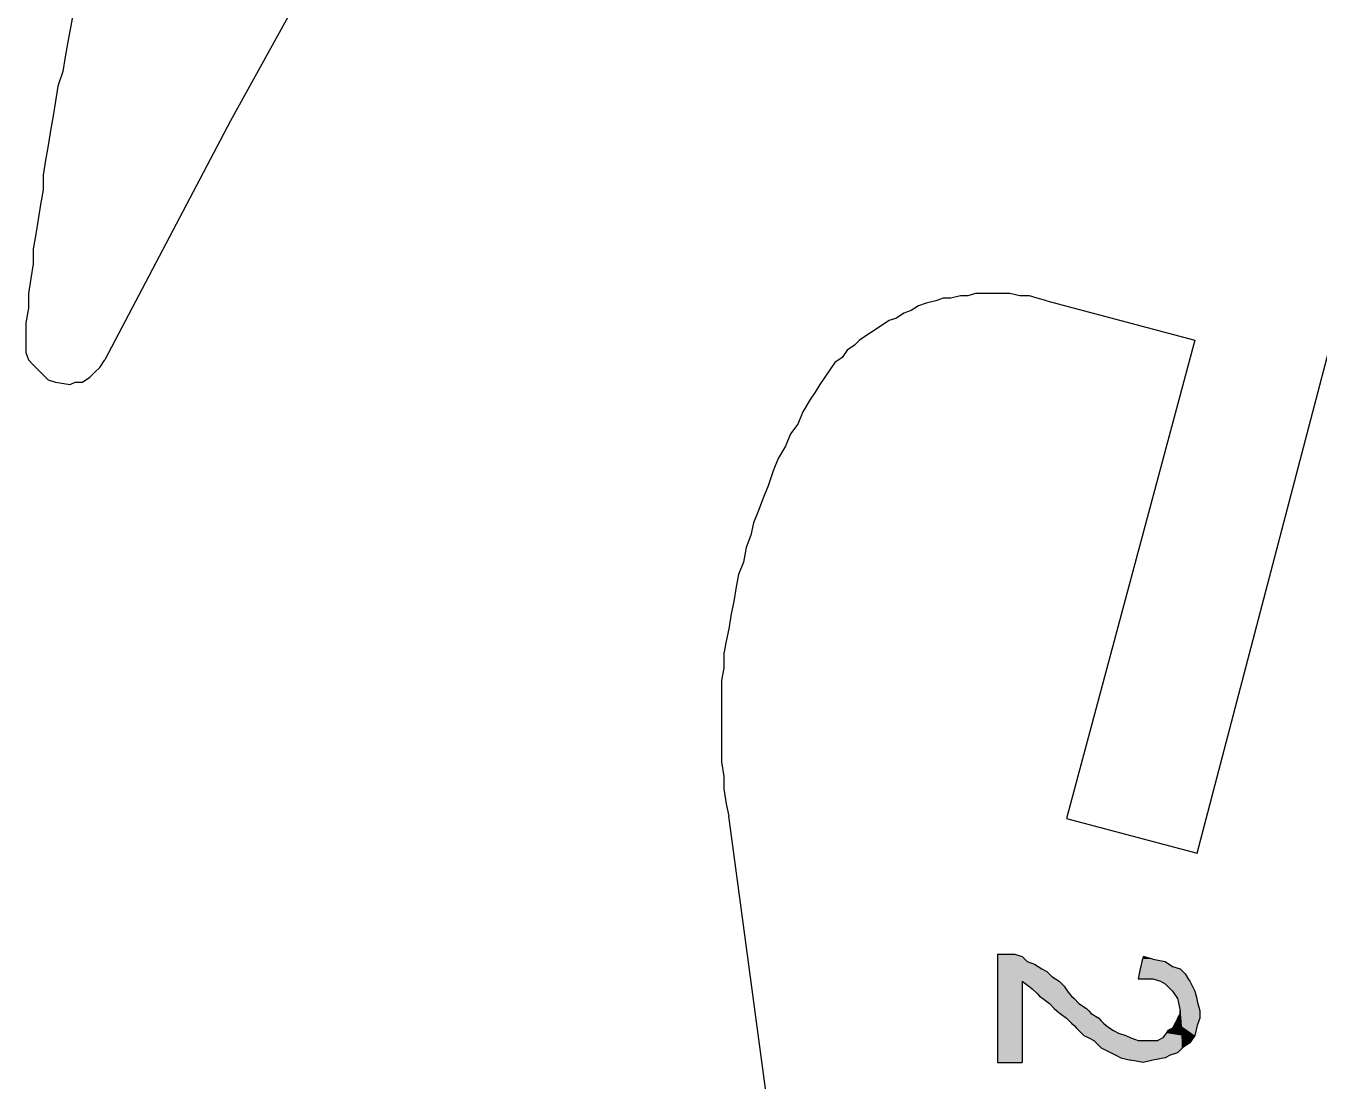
# Model space of a CAD drawing. Extents: x -1063 to 1100, y -467 to 441.
# Drawn here: x -1037.9 to -950.5, y 61.2 to 132.5 of the extents above; entities that cross this region are included whole.
import ezdxf

# ---------------------------------------------------------------- set-up
doc = ezdxf.new("R2010")
doc.units = 0
doc.layers.add('H', color=7, linetype='CONTINUOUS')
doc.layers.add('P', color=250, linetype='CONTINUOUS')

# ---------------------------------------------------------------- blocks, each defined once
blk = doc.blocks.new('*U254')
at = {"layer": 'H', "color": 0, "linetype": 'CONTINUOUS'}
for p, q in [((-972.184, 69.761), (-971.517, 69.761)), ((-972.184, 69.761), (-972.184, 69.595)), ((-972.184, 69.595), (-972.184, 69.261)), ((-972.184, 69.261), (-972.184, 69.095)), ((-972.184, 69.095), (-972.184, 68.761)), ((-971.517, 69.761), (-971.017, 69.761)), ((-971.017, 69.761), (-970.517, 69.595)), ((-970.517, 69.595), (-970.184, 69.261)), ((-970.184, 69.261), (-969.684, 69.095)), ((-969.684, 69.095), (-969.184, 68.761)), ((-972.184, 68.761), (-972.184, 68.595)), ((-972.184, 68.595), (-972.184, 68.261)), ((-972.184, 68.261), (-972.184, 67.928)), ((-969.184, 68.761), (-968.851, 68.595)), ((-968.851, 68.595), (-968.517, 68.261)), ((-968.517, 68.261), (-968.017, 67.928)), ((-972.184, 67.928), (-972.184, 67.595)), ((-972.184, 67.595), (-972.184, 67.428)), ((-972.184, 67.428), (-972.184, 67.095)), ((-970.517, 67.928), (-970.517, 67.595)), ((-970.517, 67.928), (-970.073, 67.595)), ((-970.517, 67.595), (-970.517, 67.428)), ((-970.517, 67.428), (-970.517, 67.095)), ((-970.073, 67.595), (-969.851, 67.428)), ((-969.851, 67.428), (-969.517, 67.095)), ((-968.017, 67.928), (-967.684, 67.595)), ((-967.684, 67.595), (-967.573, 67.428)), ((-967.573, 67.428), (-967.351, 67.095)), ((-972.184, 67.095), (-972.184, 66.928)), ((-972.184, 66.928), (-972.184, 66.761)), ((-972.184, 66.761), (-972.184, 66.428)), ((-972.184, 66.428), (-972.184, 66.095)), ((-970.517, 67.095), (-970.517, 66.928)), ((-970.517, 66.928), (-970.517, 66.761)), ((-970.517, 66.761), (-970.517, 66.428)), ((-970.517, 66.428), (-970.517, 66.095)), ((-969.517, 67.095), (-969.351, 66.928)), ((-969.351, 66.928), (-969.129, 66.761)), ((-969.129, 66.761), (-968.684, 66.428)), ((-968.684, 66.428), (-968.351, 66.095)), ((-967.351, 67.095), (-967.184, 66.928)), ((-967.184, 66.928), (-967.017, 66.761)), ((-967.017, 66.761), (-966.684, 66.428)), ((-966.684, 66.428), (-966.184, 66.095)), ((-972.184, 66.095), (-972.184, 65.928)), ((-972.184, 65.928), (-972.184, 65.761)), ((-972.184, 65.761), (-972.184, 65.428)), ((-970.517, 66.095), (-970.517, 65.928)), ((-970.517, 65.928), (-970.517, 65.761)), ((-970.517, 65.761), (-970.517, 65.428)), ((-968.351, 66.095), (-968.184, 65.928)), ((-968.184, 65.928), (-967.962, 65.761)), ((-967.962, 65.761), (-967.517, 65.428)), ((-966.184, 66.095), (-966.017, 65.928)), ((-966.017, 65.928), (-965.851, 65.761)), ((-965.851, 65.761), (-965.351, 65.428)), ((-959.851, 65.761), (-960.017, 65.428)), ((-959.851, 65.928), (-959.851, 65.761)), ((-959.84, 65.761), (-959.851, 65.928)), ((-959.84, 65.761), (-959.817, 65.428)), ((-972.184, 65.428), (-972.184, 65.261)), ((-972.184, 65.261), (-972.184, 65.095)), ((-972.184, 65.095), (-972.184, 64.928)), ((-972.184, 64.928), (-972.184, 64.761)), ((-972.184, 64.761), (-972.184, 64.595)), ((-970.517, 65.428), (-970.517, 65.261)), ((-970.517, 65.261), (-970.517, 65.095)), ((-970.517, 65.095), (-970.517, 64.928)), ((-970.517, 64.928), (-970.517, 64.761)), ((-970.517, 64.761), (-970.517, 64.595)), ((-967.517, 65.428), (-967.351, 65.261)), ((-967.351, 65.261), (-967.184, 65.095)), ((-967.184, 65.095), (-967.017, 64.928)), ((-967.017, 64.928), (-966.851, 64.761)), ((-966.851, 64.761), (-966.684, 64.595)), ((-965.351, 65.428), (-965.184, 65.261)), ((-965.184, 65.261), (-965.017, 65.095)), ((-965.017, 65.095), (-964.851, 64.928)), ((-964.851, 64.928), (-964.601, 64.761)), ((-964.601, 64.761), (-964.351, 64.595)), ((-960.351, 64.761), (-960.684, 64.595)), ((-960.267, 64.928), (-960.351, 64.761)), ((-960.184, 65.095), (-960.267, 64.928)), ((-960.101, 65.261), (-960.184, 65.095)), ((-960.017, 65.428), (-960.101, 65.261)), ((-959.817, 65.428), (-959.806, 65.261)), ((-959.806, 65.261), (-959.795, 65.095)), ((-959.795, 65.095), (-959.784, 64.928)), ((-959.784, 64.928), (-959.773, 64.761)), ((-959.773, 64.761), (-959.762, 64.595)), ((-972.184, 64.595), (-972.184, 64.428)), ((-972.184, 64.428), (-972.184, 64.261)), ((-972.184, 64.261), (-972.184, 64.095)), ((-972.184, 64.095), (-972.184, 63.928)), ((-972.184, 63.928), (-972.184, 63.428)), ((-970.517, 64.595), (-970.517, 64.428)), ((-970.517, 64.428), (-970.517, 64.261)), ((-970.517, 64.261), (-970.517, 64.095)), ((-970.517, 64.095), (-970.517, 63.928)), ((-970.517, 63.928), (-970.517, 63.428)), ((-966.684, 64.595), (-966.517, 64.428)), ((-966.517, 64.428), (-966.351, 64.261)), ((-966.351, 64.261), (-966.017, 64.095)), ((-966.017, 64.095), (-965.684, 63.928)), ((-965.684, 63.928), (-965.184, 63.428)), ((-964.351, 64.595), (-964.017, 64.428)), ((-964.017, 64.428), (-963.517, 64.261)), ((-963.517, 64.261), (-963.184, 64.095)), ((-963.184, 64.095), (-962.684, 63.928)), ((-962.684, 63.928), (-962.351, 63.928)), ((-962.351, 63.928), (-961.684, 63.928)), ((-961.684, 63.928), (-961.351, 63.928)), ((-961.017, 64.095), (-961.351, 63.928)), ((-960.906, 64.261), (-961.017, 64.095)), ((-960.795, 64.428), (-960.906, 64.261)), ((-960.684, 64.595), (-960.795, 64.428)), ((-959.762, 64.595), (-959.751, 64.428)), ((-959.751, 64.428), (-959.74, 64.261)), ((-959.74, 64.261), (-959.729, 64.095)), ((-959.729, 64.095), (-959.717, 63.928)), ((-959.717, 63.928), (-959.684, 63.428)), ((-972.184, 63.428), (-972.184, 63.095)), ((-972.184, 63.095), (-972.184, 62.928)), ((-972.184, 62.928), (-972.184, 62.761)), ((-970.517, 63.428), (-970.517, 63.095)), ((-970.517, 63.095), (-970.517, 62.928)), ((-970.517, 62.928), (-970.517, 62.761)), ((-965.184, 63.428), (-964.517, 63.095)), ((-964.517, 63.095), (-964.184, 62.928)), ((-964.184, 62.928), (-963.851, 62.761)), ((-960.517, 62.928), (-960.851, 62.761)), ((-960.017, 63.095), (-960.517, 62.928)), ((-959.684, 63.428), (-960.017, 63.095)), ((-972.184, 62.761), (-972.184, 62.595)), ((-972.184, 62.595), (-972.184, 62.428)), ((-972.184, 62.428), (-970.517, 62.428)), ((-970.517, 62.761), (-970.517, 62.595)), ((-970.517, 62.595), (-970.517, 62.428)), ((-963.851, 62.761), (-963.184, 62.595)), ((-962.351, 62.428), (-963.184, 62.595)), ((-961.684, 62.595), (-962.351, 62.428)), ((-960.851, 62.761), (-961.684, 62.595))]:
    blk.add_line(p, q, dxfattribs=at)
for points in [[(-972.184, 69.761), (-972.184, 69.761), (-971.517, 69.761)], [(-972.184, 69.761), (-972.184, 69.595), (-970.517, 69.595)], [(-972.184, 69.595), (-972.184, 69.261), (-970.184, 69.261)], [(-972.184, 69.261), (-972.184, 69.095), (-969.684, 69.095)], [(-972.184, 69.095), (-972.184, 68.761), (-969.184, 68.761)], [(-971.517, 69.761), (-971.517, 69.761), (-971.017, 69.761)], [(-972.184, 68.761), (-972.184, 68.595), (-968.851, 68.595)], [(-972.184, 68.595), (-972.184, 68.261), (-968.517, 68.261)], [(-972.184, 68.261), (-972.184, 67.928), (-968.017, 67.928)], [(-972.184, 67.928), (-972.184, 67.595), (-970.517, 67.595)], [(-972.184, 67.595), (-972.184, 67.428), (-970.517, 67.428)], [(-972.184, 67.428), (-972.184, 67.095), (-970.517, 67.095)], [(-970.517, 67.928), (-970.073, 67.595), (-967.684, 67.595)], [(-970.073, 67.595), (-969.851, 67.428), (-967.573, 67.428)], [(-969.851, 67.428), (-969.517, 67.095), (-967.351, 67.095)], [(-972.184, 67.095), (-972.184, 66.928), (-970.517, 66.928)], [(-972.184, 66.928), (-972.184, 66.761), (-970.517, 66.761)], [(-972.184, 66.761), (-972.184, 66.428), (-970.517, 66.428)], [(-972.184, 66.428), (-972.184, 66.095), (-970.517, 66.095)], [(-969.517, 67.095), (-969.351, 66.928), (-967.184, 66.928)], [(-969.351, 66.928), (-969.129, 66.761), (-967.017, 66.761)], [(-969.129, 66.761), (-968.684, 66.428), (-966.684, 66.428)], [(-968.684, 66.428), (-968.351, 66.095), (-966.184, 66.095)], [(-972.184, 66.095), (-972.184, 65.928), (-970.517, 65.928)], [(-972.184, 65.928), (-972.184, 65.761), (-970.517, 65.761)], [(-972.184, 65.761), (-972.184, 65.428), (-970.517, 65.428)], [(-968.351, 66.095), (-968.184, 65.928), (-966.017, 65.928)], [(-968.184, 65.928), (-967.962, 65.761), (-965.851, 65.761)], [(-967.962, 65.761), (-967.517, 65.428), (-965.351, 65.428)], [(-959.851, 65.761), (-960.017, 65.428), (-959.817, 65.428)], [(-959.851, 65.928), (-959.851, 65.761), (-959.84, 65.761)], [(-972.184, 65.428), (-972.184, 65.261), (-970.517, 65.261)], [(-972.184, 65.261), (-972.184, 65.095), (-970.517, 65.095)], [(-972.184, 65.095), (-972.184, 64.928), (-970.517, 64.928)], [(-972.184, 64.928), (-972.184, 64.761), (-970.517, 64.761)], [(-972.184, 64.761), (-972.184, 64.595), (-970.517, 64.595)], [(-967.517, 65.428), (-967.351, 65.261), (-965.184, 65.261)], [(-967.351, 65.261), (-967.184, 65.095), (-965.017, 65.095)], [(-967.184, 65.095), (-967.017, 64.928), (-964.851, 64.928)], [(-967.017, 64.928), (-966.851, 64.761), (-964.601, 64.761)], [(-966.851, 64.761), (-966.684, 64.595), (-964.351, 64.595)], [(-960.351, 64.761), (-960.684, 64.595), (-959.762, 64.595)], [(-960.267, 64.928), (-960.351, 64.761), (-959.773, 64.761)], [(-960.184, 65.095), (-960.267, 64.928), (-959.784, 64.928)], [(-960.101, 65.261), (-960.184, 65.095), (-959.795, 65.095)], [(-960.017, 65.428), (-960.101, 65.261), (-959.806, 65.261)], [(-972.184, 64.595), (-972.184, 64.428), (-970.517, 64.428)], [(-972.184, 64.428), (-972.184, 64.261), (-970.517, 64.261)], [(-972.184, 64.261), (-972.184, 64.095), (-970.517, 64.095)], [(-972.184, 64.095), (-972.184, 63.928), (-970.517, 63.928)], [(-972.184, 63.928), (-972.184, 63.428), (-970.517, 63.428)], [(-966.684, 64.595), (-966.517, 64.428), (-964.017, 64.428)], [(-966.517, 64.428), (-966.351, 64.261), (-963.517, 64.261)], [(-966.351, 64.261), (-966.017, 64.095), (-963.184, 64.095)], [(-966.017, 64.095), (-965.684, 63.928), (-962.684, 63.928)], [(-965.684, 63.928), (-965.184, 63.428), (-959.684, 63.428)], [(-962.684, 63.928), (-962.684, 63.928), (-962.351, 63.928)], [(-962.351, 63.928), (-962.351, 63.928), (-961.684, 63.928)], [(-961.684, 63.928), (-961.684, 63.928), (-961.351, 63.928)], [(-961.017, 64.095), (-961.351, 63.928), (-959.717, 63.928)], [(-960.906, 64.261), (-961.017, 64.095), (-959.729, 64.095)], [(-960.795, 64.428), (-960.906, 64.261), (-959.74, 64.261)], [(-960.684, 64.595), (-960.795, 64.428), (-959.751, 64.428)], [(-972.184, 63.428), (-972.184, 63.095), (-970.517, 63.095)], [(-972.184, 63.095), (-972.184, 62.928), (-970.517, 62.928)], [(-972.184, 62.928), (-972.184, 62.761), (-970.517, 62.761)], [(-965.184, 63.428), (-964.517, 63.095), (-960.017, 63.095)], [(-964.517, 63.095), (-964.184, 62.928), (-960.517, 62.928)], [(-964.184, 62.928), (-963.851, 62.761), (-960.851, 62.761)], [(-972.184, 62.761), (-972.184, 62.595), (-970.517, 62.595)], [(-972.184, 62.595), (-972.184, 62.428), (-970.517, 62.428)], [(-972.184, 62.428), (-972.184, 62.428), (-970.517, 62.428)], [(-963.851, 62.761), (-963.184, 62.595), (-961.684, 62.595)]]:
    blk.add_solid(points, dxfattribs=at)
at = {"layer": 'H', "color": 0, "linetype": 'CONTINUOUS', "extrusion": (0, 0, -1)}
for points in [[(972.184, 69.761), (971.017, 69.761), (970.517, 69.595)], [(972.184, 69.595), (970.517, 69.595), (970.184, 69.261)], [(972.184, 69.261), (970.184, 69.261), (969.684, 69.095)], [(972.184, 69.095), (969.684, 69.095), (969.184, 68.761)], [(972.184, 68.761), (969.184, 68.761), (968.851, 68.595)], [(972.184, 68.595), (968.851, 68.595), (968.517, 68.261)], [(972.184, 68.261), (968.517, 68.261), (968.017, 67.928)], [(972.184, 67.928), (970.517, 67.928), (970.517, 67.595)], [(972.184, 67.595), (970.517, 67.595), (970.517, 67.428)], [(972.184, 67.428), (970.517, 67.428), (970.517, 67.095)], [(970.517, 67.928), (968.017, 67.928), (967.684, 67.595)], [(970.073, 67.595), (967.684, 67.595), (967.573, 67.428)], [(969.851, 67.428), (967.573, 67.428), (967.351, 67.095)], [(972.184, 67.095), (970.517, 67.095), (970.517, 66.928)], [(972.184, 66.928), (970.517, 66.928), (970.517, 66.761)], [(972.184, 66.761), (970.517, 66.761), (970.517, 66.428)], [(972.184, 66.428), (970.517, 66.428), (970.517, 66.095)], [(969.517, 67.095), (967.351, 67.095), (967.184, 66.928)], [(969.351, 66.928), (967.184, 66.928), (967.017, 66.761)], [(969.129, 66.761), (967.017, 66.761), (966.684, 66.428)], [(968.684, 66.428), (966.684, 66.428), (966.184, 66.095)], [(972.184, 66.095), (970.517, 66.095), (970.517, 65.928)], [(972.184, 65.928), (970.517, 65.928), (970.517, 65.761)], [(972.184, 65.761), (970.517, 65.761), (970.517, 65.428)], [(968.351, 66.095), (966.184, 66.095), (966.017, 65.928)], [(968.184, 65.928), (966.017, 65.928), (965.851, 65.761)], [(967.962, 65.761), (965.851, 65.761), (965.351, 65.428)], [(959.851, 65.761), (959.84, 65.761), (959.817, 65.428)], [(972.184, 65.428), (970.517, 65.428), (970.517, 65.261)], [(972.184, 65.261), (970.517, 65.261), (970.517, 65.095)], [(972.184, 65.095), (970.517, 65.095), (970.517, 64.928)], [(972.184, 64.928), (970.517, 64.928), (970.517, 64.761)], [(972.184, 64.761), (970.517, 64.761), (970.517, 64.595)], [(967.517, 65.428), (965.351, 65.428), (965.184, 65.261)], [(967.351, 65.261), (965.184, 65.261), (965.017, 65.095)], [(967.184, 65.095), (965.017, 65.095), (964.851, 64.928)], [(967.017, 64.928), (964.851, 64.928), (964.601, 64.761)], [(966.851, 64.761), (964.601, 64.761), (964.351, 64.595)], [(960.351, 64.761), (959.773, 64.761), (959.762, 64.595)], [(960.267, 64.928), (959.784, 64.928), (959.773, 64.761)], [(960.184, 65.095), (959.795, 65.095), (959.784, 64.928)], [(960.101, 65.261), (959.806, 65.261), (959.795, 65.095)], [(960.017, 65.428), (959.817, 65.428), (959.806, 65.261)], [(972.184, 64.595), (970.517, 64.595), (970.517, 64.428)], [(972.184, 64.428), (970.517, 64.428), (970.517, 64.261)], [(972.184, 64.261), (970.517, 64.261), (970.517, 64.095)], [(972.184, 64.095), (970.517, 64.095), (970.517, 63.928)], [(972.184, 63.928), (970.517, 63.928), (970.517, 63.428)], [(966.684, 64.595), (964.351, 64.595), (964.017, 64.428)], [(966.517, 64.428), (964.017, 64.428), (963.517, 64.261)], [(966.351, 64.261), (963.517, 64.261), (963.184, 64.095)], [(966.017, 64.095), (963.184, 64.095), (962.684, 63.928)], [(965.684, 63.928), (959.717, 63.928), (959.684, 63.428)], [(961.017, 64.095), (959.729, 64.095), (959.717, 63.928)], [(960.906, 64.261), (959.74, 64.261), (959.729, 64.095)], [(960.795, 64.428), (959.751, 64.428), (959.74, 64.261)], [(960.684, 64.595), (959.762, 64.595), (959.751, 64.428)], [(972.184, 63.428), (970.517, 63.428), (970.517, 63.095)], [(972.184, 63.095), (970.517, 63.095), (970.517, 62.928)], [(972.184, 62.928), (970.517, 62.928), (970.517, 62.761)], [(965.184, 63.428), (959.684, 63.428), (960.017, 63.095)], [(964.517, 63.095), (960.017, 63.095), (960.517, 62.928)], [(964.184, 62.928), (960.517, 62.928), (960.851, 62.761)], [(972.184, 62.761), (970.517, 62.761), (970.517, 62.595)], [(972.184, 62.595), (970.517, 62.595), (970.517, 62.428)], [(963.851, 62.761), (960.851, 62.761), (961.684, 62.595)], [(963.184, 62.595), (961.684, 62.595), (962.351, 62.428)]]:
    blk.add_solid(points, dxfattribs=at)
blk = doc.blocks.new('*U255')
at = {"layer": 'H', "color": 0, "linetype": 'CONTINUOUS'}
for p, q in [((-962.425, 69.261), (-962.499, 68.928)), ((-962.388, 69.428), (-962.425, 69.261)), ((-962.351, 69.595), (-962.388, 69.428)), ((-961.684, 69.428), (-962.351, 69.595)), ((-961.684, 69.428), (-960.851, 69.261)), ((-960.851, 69.261), (-960.351, 68.928)), ((-962.61, 68.428), (-962.684, 68.095)), ((-962.536, 68.761), (-962.61, 68.428)), ((-962.499, 68.928), (-962.536, 68.761)), ((-960.351, 68.928), (-959.851, 68.761)), ((-959.851, 68.761), (-959.517, 68.428)), ((-959.517, 68.428), (-959.295, 68.095)), ((-962.684, 68.095), (-962.184, 68.095)), ((-962.184, 68.095), (-961.684, 68.095)), ((-961.684, 68.095), (-961.184, 67.928)), ((-961.184, 67.928), (-960.851, 67.761)), ((-960.851, 67.761), (-960.351, 67.261)), ((-959.295, 68.095), (-959.184, 67.928)), ((-959.184, 67.928), (-959.101, 67.761)), ((-959.101, 67.761), (-958.851, 67.261)), ((-960.351, 67.261), (-960.017, 66.761)), ((-960.017, 66.761), (-959.984, 66.595)), ((-959.984, 66.595), (-959.851, 65.928)), ((-958.851, 67.261), (-958.726, 66.761)), ((-958.726, 66.761), (-958.684, 66.595)), ((-958.684, 66.595), (-958.517, 65.928)), ((-959.851, 65.928), (-959.851, 65.428)), ((-958.517, 65.928), (-958.517, 65.428)), ((-959.851, 65.428), (-959.851, 65.261)), ((-959.851, 65.261), (-959.795, 64.928)), ((-959.795, 64.928), (-959.684, 64.261)), ((-958.684, 64.928), (-958.851, 64.261)), ((-958.573, 65.261), (-958.684, 64.928)), ((-958.517, 65.428), (-958.573, 65.261)), ((-959.684, 64.261), (-959.684, 63.761)), ((-958.851, 64.261), (-959.184, 63.761)), ((-959.184, 63.761), (-959.684, 63.428)), ((-959.684, 63.428), (-959.684, 63.761))]:
    blk.add_line(p, q, dxfattribs=at)
for points in [[(-962.425, 69.261), (-962.499, 68.928), (-960.351, 68.928)], [(-962.388, 69.428), (-962.425, 69.261), (-960.851, 69.261)], [(-962.351, 69.595), (-962.388, 69.428), (-961.684, 69.428)], [(-962.61, 68.428), (-962.684, 68.095), (-959.295, 68.095)], [(-962.536, 68.761), (-962.61, 68.428), (-959.517, 68.428)], [(-962.499, 68.928), (-962.536, 68.761), (-959.851, 68.761)], [(-962.684, 68.095), (-962.684, 68.095), (-962.184, 68.095)], [(-962.184, 68.095), (-962.184, 68.095), (-961.684, 68.095)], [(-961.684, 68.095), (-961.184, 67.928), (-959.184, 67.928)], [(-961.184, 67.928), (-960.851, 67.761), (-959.101, 67.761)], [(-960.851, 67.761), (-960.351, 67.261), (-958.851, 67.261)], [(-960.351, 67.261), (-960.017, 66.761), (-958.726, 66.761)], [(-960.017, 66.761), (-959.984, 66.595), (-958.684, 66.595)], [(-959.984, 66.595), (-959.851, 65.928), (-958.517, 65.928)], [(-959.851, 65.928), (-959.851, 65.428), (-958.517, 65.428)], [(-959.851, 65.428), (-959.851, 65.261), (-958.573, 65.261)], [(-959.851, 65.261), (-959.795, 64.928), (-958.684, 64.928)], [(-959.795, 64.928), (-959.684, 64.261), (-958.851, 64.261)], [(-959.684, 64.261), (-959.684, 63.761), (-959.184, 63.761)]]:
    blk.add_solid(points, dxfattribs=at)
at = {"layer": 'H', "color": 0, "linetype": 'CONTINUOUS', "extrusion": (0, 0, -1)}
for points in [[(962.425, 69.261), (960.851, 69.261), (960.351, 68.928)], [(962.388, 69.428), (961.684, 69.428), (960.851, 69.261)], [(962.61, 68.428), (959.517, 68.428), (959.295, 68.095)], [(962.536, 68.761), (959.851, 68.761), (959.517, 68.428)], [(962.499, 68.928), (960.351, 68.928), (959.851, 68.761)], [(961.684, 68.095), (959.295, 68.095), (959.184, 67.928)], [(961.184, 67.928), (959.184, 67.928), (959.101, 67.761)], [(960.851, 67.761), (959.101, 67.761), (958.851, 67.261)], [(960.351, 67.261), (958.851, 67.261), (958.726, 66.761)], [(960.017, 66.761), (958.726, 66.761), (958.684, 66.595)], [(959.984, 66.595), (958.684, 66.595), (958.517, 65.928)], [(959.851, 65.928), (958.517, 65.928), (958.517, 65.428)], [(959.851, 65.428), (958.517, 65.428), (958.573, 65.261)], [(959.851, 65.261), (958.573, 65.261), (958.684, 64.928)], [(959.795, 64.928), (958.684, 64.928), (958.851, 64.261)], [(959.684, 64.261), (958.851, 64.261), (959.184, 63.761)], [(959.684, 63.761), (959.184, 63.761), (959.684, 63.428)]]:
    blk.add_solid(points, dxfattribs=at)

msp = doc.modelspace()

# ---------------------------------------------------------------- linework, layer by layer
at = {"layer": 'P', "color": 0, "linetype": 'CONTINUOUS'}
for points in [[(-996.351, 173.428), (-1005.851, 157.761), (-1015.184, 142.095), (-1024.017, 126.095), (-1032.517, 109.928)], [(-1034.684, 133.261), (-1034.851, 132.261), (-1035.017, 131.428), (-1035.184, 130.428), (-1035.351, 129.428), (-1035.684, 128.428), (-1035.851, 127.428), (-1036.017, 126.428), (-1036.184, 125.428), (-1036.351, 124.428), (-1036.517, 123.428), (-1036.684, 122.428), (-1036.684, 121.428), (-1036.851, 120.428), (-1037.017, 119.428), (-1037.184, 118.428), (-1037.351, 117.428), (-1037.351, 116.428), (-1037.517, 115.428), (-1037.684, 114.428), (-1037.684, 113.428), (-1037.851, 112.428), (-1037.851, 111.428), (-1037.851, 110.928), (-1037.851, 110.428), (-1037.684, 109.928), (-1037.351, 109.595), (-1037.017, 109.261), (-1036.684, 108.928), (-1036.351, 108.595), (-1035.851, 108.428), (-1034.851, 108.261), (-1034.517, 108.428), (-1034.017, 108.428), (-1033.517, 108.761), (-1033.184, 109.095), (-1032.851, 109.428), (-1032.517, 109.928)], [(-968.851, 113.928), (-958.851, 111.261), (-967.517, 78.928), (-958.684, 76.595), (-948.684, 114.761)], [(-968.851, 113.928), (-969.517, 114.095), (-970.017, 114.261), (-970.684, 114.261), (-971.351, 114.428), (-971.851, 114.428), (-972.517, 114.428), (-973.017, 114.428), (-973.684, 114.428), (-974.184, 114.261), (-974.684, 114.261), (-975.351, 114.095), (-975.851, 114.095), (-976.351, 113.928), (-977.017, 113.761), (-977.517, 113.595), (-978.017, 113.261), (-978.517, 113.095), (-979.017, 112.761), (-979.517, 112.595), (-980.017, 112.261), (-980.517, 111.928), (-981.017, 111.595), (-981.517, 111.261), (-981.851, 110.928), (-982.351, 110.595), (-982.684, 110.095), (-983.184, 109.761), (-983.517, 109.261), (-983.851, 108.761), (-984.184, 108.261), (-984.517, 107.761), (-984.851, 107.261)], [(-984.851, 107.261), (-985.351, 106.428), (-985.684, 105.595), (-986.184, 104.928), (-986.517, 104.095), (-987.017, 103.261), (-987.351, 102.428), (-987.684, 101.428), (-988.017, 100.595), (-988.351, 99.761), (-988.684, 98.928), (-988.851, 98.095), (-989.184, 97.261), (-989.351, 96.261), (-989.684, 95.428), (-989.851, 94.595), (-990.017, 93.595), (-990.184, 92.761), (-990.351, 91.761), (-990.517, 90.928), (-990.684, 90.095), (-990.684, 89.095), (-990.851, 88.261), (-990.851, 87.261), (-990.851, 86.428), (-990.851, 85.428), (-990.851, 84.595), (-990.851, 83.595), (-990.851, 82.761), (-990.684, 81.761), (-990.684, 80.928), (-990.517, 79.928), (-990.351, 79.095)], [(-997.184, 42.928), (-994.351, 43.761), (-985.684, 17.761), (-977.184, 20.595), (-986.017, 46.928), (-990.351, 79.095)]]:
    msp.add_lwpolyline(points, dxfattribs=at)

# ---------------------------------------------------------------- block references
at = {"layer": 'H', "color": 0, "linetype": 'CONTINUOUS'}
for name in ['*U254', '*U255']:
    msp.add_blockref(name, (0, 0), dxfattribs=at)

doc.saveas('drawing.dxf')
